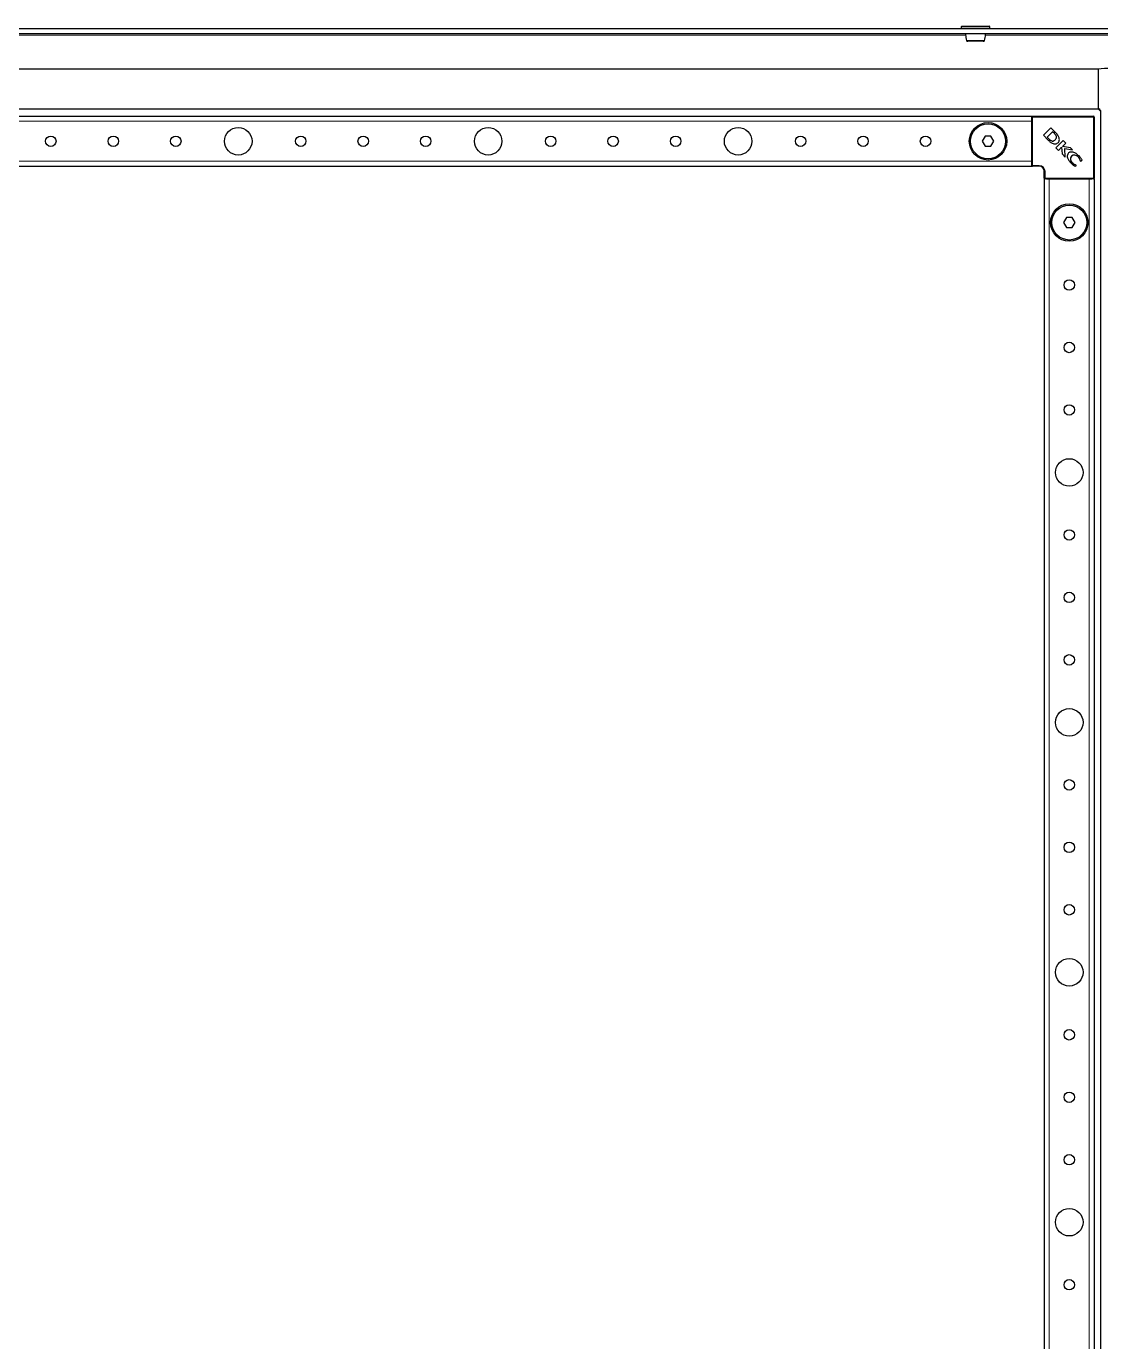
# Model space of a CAD drawing. Header units: millimetres. Extents: x -846 to 1944, y -811 to 1043.
# Drawn here: x 1299 to 1729, y 356 to 883 of the extents above; entities that cross this region are included whole.
import ezdxf

# ---------------------------------------------------------------- set-up
doc = ezdxf.new("R2010")
doc.units = ezdxf.units.MM

msp = doc.modelspace()

# ---------------------------------------------------------------- linework, layer by layer
at = {"color": 7, "linetype": 'Continuous', "lineweight": 25}
for p, q in [((1778.42, 881.72), (789.02, 881.72)), ((1778.42, 879.72), (789.02, 879.72)), ((1672.97, 882.47), (1672.97, 881.72)), ((1673.22, 882.72), (1681.72, 882.72)), ((1681.72, 882.72), (1684.22, 882.72)), ((1684.47, 881.72), (1684.47, 882.47)), ((839.72, 865.72), (1727.72, 865.72)), ((839.72, 849.72), (1727.72, 849.72)), ((1728.72, 848.72), (1728.72, -640.28)), ((866.22, 846.72), (1701.22, 846.72)), ((1701.22, 846.42), (1701.22, 846.72)), ((1701.22, 845.78), (1701.22, 846.42)), ((1701.22, 844.72), (1701.22, 845.78)), ((1701.22, 828.72), (1701.22, 844.72)), ((1701.52, 846.72), (1725.92, 846.72)), ((1726.22, 846.42), (1726.22, 822.02)), ((1682.56, 838.72), (1681.41, 836.72)), ((1684.87, 838.72), (1682.56, 838.72)), ((1686.03, 836.72), (1684.87, 838.72)), ((1708.82, 842.07), (1705.86, 839.12)), ((1705.86, 839.12), (1707.75, 837.23)), ((1709.52, 840.55), (1707.34, 838.37)), ((1707.34, 838.37), (1708.02, 837.71)), ((1707.75, 837.23), (1707.77, 837.21)), ((1710.81, 840.08), (1708.82, 842.07)), ((1710.27, 839.83), (1709.52, 840.55)), ((1713.83, 837.07), (1710.87, 834.11)), ((1714.87, 836.02), (1713.83, 837.07)), ((1681.41, 836.72), (1682.56, 834.72)), ((1682.56, 834.72), (1684.87, 834.72)), ((1684.87, 834.72), (1686.03, 836.72)), ((1710.87, 834.11), (1711.92, 833.05)), ((1711.92, 833.05), (1713.17, 834.3)), ((1713.17, 834.3), (1713.34, 831.64)), ((1713.34, 831.64), (1714.63, 830.35)), ((1713.48, 834.63), (1714.87, 836.02)), ((1716.75, 834.15), (1713.48, 834.63)), ((1714.45, 833.82), (1717.55, 833.35)), ((1714.63, 830.35), (1714.45, 833.82)), ((1717.55, 833.35), (1716.75, 834.15)), ((866.22, 826.72), (1701.22, 826.72)), ((1701.22, 827.67), (1701.22, 828.72)), ((1701.22, 827.02), (1701.22, 827.67)), ((1701.22, 826.72), (1701.22, 827.02)), ((1704.22, 826.72), (1701.52, 826.72)), ((1718.59, 826.72), (1719.1, 826.97)), ((1719.1, 826.97), (1718.99, 827.08)), ((1720.53, 828.92), (1720.67, 828.78)), ((1720.67, 828.78), (1721.36, 829.12)), ((1706.22, 822.02), (1706.22, 824.72)), ((1706.22, 821.72), (1706.22, -613.28)), ((1706.22, 821.72), (1706.52, 821.72)), ((1707.16, 821.72), (1706.52, 821.72)), ((1707.16, 821.72), (1708.22, 821.72)), ((1708.22, 821.72), (1724.22, 821.72)), ((1724.22, 821.72), (1725.27, 821.72)), ((1725.92, 821.72), (1725.27, 821.72)), ((1725.92, 821.72), (1726.22, 821.72)), ((1726.22, 821.72), (1726.22, -613.28)), ((1715.06, 806.22), (1713.91, 804.22)), ((1717.37, 806.22), (1715.06, 806.22)), ((1718.53, 804.22), (1717.37, 806.22)), ((1713.91, 804.22), (1715.06, 802.22)), ((1715.06, 802.22), (1717.37, 802.22)), ((1717.37, 802.22), (1718.53, 804.22))]:
    msp.add_line(p, q, dxfattribs=at)
at = {"color": 8, "linetype": 'Continuous', "lineweight": 18}
for p, q in [((892.69, 879.12), (1674.75, 879.12)), ((1681.86, 882.47), (1672.97, 882.47)), ((1684.47, 882.47), (1681.86, 882.47)), ((1682.69, 879.12), (1778.12, 879.12)), ((866.22, 844.72), (1701.22, 844.72)), ((1701.52, 846.42), (1701.22, 846.42)), ((1701.52, 846.42), (1701.52, 846.72)), ((1701.52, 846.42), (1701.52, 827.02)), ((1725.92, 846.42), (1701.52, 846.42)), ((1725.92, 846.42), (1725.92, 846.72)), ((1725.92, 822.02), (1725.92, 846.42)), ((1725.92, 846.42), (1726.22, 846.42)), ((866.22, 828.72), (1701.22, 828.72)), ((1701.52, 827.02), (1701.22, 827.02)), ((1701.52, 827.02), (1704.22, 827.02)), ((1701.52, 826.72), (1701.52, 827.02)), ((1704.22, 826.72), (1704.22, 827.02)), ((1706.22, 824.72), (1706.52, 824.72)), ((1706.52, 822.02), (1706.22, 822.02)), ((1706.52, 824.72), (1706.52, 822.02)), ((1706.52, 822.02), (1725.92, 822.02)), ((1706.52, 821.72), (1706.52, 822.02)), ((1708.22, 821.72), (1708.22, -613.28)), ((1724.22, 821.72), (1724.22, -613.28)), ((1725.92, 821.72), (1725.92, 822.02)), ((1726.22, 822.02), (1725.92, 822.02))]:
    msp.add_line(p, q, dxfattribs=at)
at = {"color": 7, "linetype": 'Continuous', "lineweight": 25}
for centre, radius in [((1383.72, 836.72), 5.5), ((1483.72, 836.72), 5.5), ((1583.72, 836.72), 5.5), ((1683.72, 836.72), 7.5), ((1683.72, 836.72), 7), ((1308.72, 836.72), 2.1), ((1333.72, 836.72), 2.1), ((1358.72, 836.72), 2.1), ((1408.72, 836.72), 2.1), ((1433.72, 836.72), 2.1), ((1458.72, 836.72), 2.1), ((1508.72, 836.72), 2.1), ((1533.72, 836.72), 2.1), ((1558.72, 836.72), 2.1), ((1608.72, 836.72), 2.1), ((1633.72, 836.72), 2.1), ((1658.72, 836.72), 2.1), ((1716.22, 804.22), 7.5), ((1716.22, 804.22), 7), ((1716.22, 779.22), 2.1), ((1716.22, 754.22), 2.1), ((1716.22, 729.22), 2.1), ((1716.22, 704.22), 5.5), ((1716.22, 679.22), 2.1), ((1716.22, 654.22), 2.1), ((1716.22, 629.22), 2.1), ((1716.22, 604.22), 5.5), ((1716.22, 579.22), 2.1), ((1716.22, 554.22), 2.1), ((1716.22, 529.22), 2.1), ((1716.22, 504.22), 5.5), ((1716.22, 479.22), 2.1), ((1716.22, 454.22), 2.1), ((1716.22, 429.22), 2.1), ((1716.22, 404.22), 5.5), ((1716.22, 379.22), 2.1)]:
    msp.add_circle(centre, radius, dxfattribs=at)
for centre, radius, start, end in [((1673.22, 882.47), 0.25, 90, 180), ((1684.22, 882.47), 0.25, 0, 90), ((1675.6, 877.22), 0.5, 195.2465, 270.046), ((1681.83, 877.22), 0.5, 269.9637, 344.834), ((1701.52, 846.42), 0.3, 90, 180), ((1725.92, 846.42), 0.3, 0, 90), ((1705.79, 835.65), 6.12, 36.9888, 43.0744), ((1707.61, 836.42), 4.87, 20.3445, 48.7777), ((1701.52, 827.02), 0.3, 180, 270), ((1704.22, 824.72), 2, 0, 90), ((1718.62, 829.65), 1.94, 143.3097, 232.3464), ((1718.22, 829.21), 1.97, 38.454, 125.887), ((1706.52, 822.02), 0.3, 180, 270), ((1725.92, 822.02), 0.3, 270, 0)]:
    msp.add_arc(centre, radius, start, end, dxfattribs=at)
at = {"color": 8, "linetype": 'Continuous', "lineweight": 18}
msp.add_arc((1704.22, 824.72), 2.3, 0, 90, dxfattribs=at)
at = {"color": 7, "linetype": 'Continuous', "lineweight": 25}
for points, knots in [([(1674.69, 879.72), (1674.7, 879.59), (1674.72, 878.68), (1674.94, 877.81), (1675.13, 877.07)], [0, 0, 0, 0, 0.14185, 1, 1, 1, 1]), ([(1682.31, 877.07), (1682.49, 877.81), (1682.72, 878.68), (1682.74, 879.59), (1682.74, 879.72)], [0, 0, 0, 0, 0.85815, 1, 1, 1, 1]), ([(1681.79, 876.72), (1681.8, 876.72), (1681.84, 876.72), (1681.56, 876.72), (1681.04, 876.72), (1680.33, 876.72), (1679.47, 876.72), (1678.41, 876.72), (1677.38, 876.72), (1676.5, 876.72), (1675.89, 876.72), (1675.59, 876.72), (1675.63, 876.72), (1675.65, 876.72)], [0, 0, 0, 0, 0.03384, 0.141254, 0.248698, 0.315774, 0.423314, 0.530846, 0.63821, 0.745706, 0.853372, 0.960917, 1, 1, 1, 1]), ([(1727.72, 865.72), (1729.44, 865.89), (1732.58, 866.19), (1736.91, 865.68), (1740.34, 864.25), (1742.55, 861.94), (1743.64, 859.17), (1743.96, 856.12), (1743.66, 852.56), (1743.05, 850.07), (1742.72, 848.72)], [0, 0, 0, 0, 0.176713, 0.320911, 0.440308, 0.54837, 0.6374, 0.738878, 0.858543, 1, 1, 1, 1]), ([(1727.72, 865.72), (1727.72, 865.69), (1727.72, 865.63), (1727.72, 864.99), (1727.72, 863.52), (1727.72, 861.33), (1727.72, 859.33), (1727.72, 857.72), (1727.72, 856.11), (1727.72, 854.11), (1727.72, 851.93), (1727.72, 850.42), (1727.72, 850.02), (1727.72, 849.88)], [0, 0, 0, 0, 0.069165, 0.1363, 0.267291, 0.398282, 0.465417, 0.534583, 0.603748, 0.670883, 0.801874, 0.932865, 1, 1, 1, 1]), ([(1727.72, 849.88), (1727.82, 849.87), (1727.95, 849.85), (1728.11, 849.78), (1728.19, 849.73), (1728.25, 849.66), (1728.29, 849.59), (1728.32, 849.52), (1728.39, 849.34), (1728.55, 849.26), (1728.7, 849.03), (1728.74, 848.83), (1728.75, 848.72)], [0, 0, 0, 0, 0.146823, 0.202041, 0.247643, 0.28691, 0.323569, 0.360785, 0.40083, 0.628513, 0.79432, 1, 1, 1, 1]), ([(1728.72, 848.72), (1728.57, 848.95), (1728.3, 849.35), (1727.89, 849.61), (1727.72, 849.72)], [0, 0, 0, 0, 0.5615605, 1, 1, 1, 1]), ([(1707.77, 837.21), (1707.85, 837.13), (1708.01, 836.98), (1708.17, 836.83), (1708.26, 836.75)], [0, 0, 0, 0, 0.486421, 1, 1, 1, 1]), ([(1708.02, 837.71), (1708.22, 837.52), (1708.59, 837.17), (1709.13, 836.85), (1709.58, 836.78), (1709.92, 836.85), (1710.27, 837.04), (1710.48, 837.24), (1710.6, 837.34)], [0, 0, 0, 0, 0.274676, 0.503042, 0.607381, 0.716579, 0.843412, 1, 1, 1, 1]), ([(1709.1, 836.07), (1709.3, 835.96), (1709.69, 835.76), (1710.32, 835.64), (1710.92, 835.68), (1711.45, 835.88), (1711.89, 836.24), (1712.18, 836.75), (1712.3, 837.41), (1712.21, 837.87), (1712.17, 838.12)], [0, 0, 0, 0, 0.138091, 0.265455, 0.384013, 0.496103, 0.605759, 0.71979, 0.847662, 1, 1, 1, 1]), ([(1710.6, 837.34), (1710.69, 837.44), (1710.86, 837.61), (1711.04, 837.89), (1711.13, 838.16), (1711.13, 838.49), (1710.97, 838.89), (1710.79, 839.18), (1710.69, 839.33)], [0, 0, 0, 0, 0.176808, 0.319231, 0.43938, 0.552395, 0.749205, 1, 1, 1, 1]), ([(1708.26, 836.75), (1708.4, 836.62), (1708.67, 836.37), (1708.97, 836.16), (1709.1, 836.07)], [0, 0, 0, 0, 0.55183, 1, 1, 1, 1]), ([(1715.96, 832.06), (1715.82, 831.89), (1715.54, 831.56), (1715.37, 830.86), (1715.5, 829.99), (1716.07, 828.91), (1716.71, 828.22), (1717.08, 827.83)], [0, 0, 0, 0, 0.1305321, 0.2660311, 0.4239974, 0.666819, 1, 1, 1, 1]), ([(1720.12, 830.85), (1719.75, 831.18), (1719.05, 831.8), (1717.88, 832.35), (1716.94, 832.49), (1716.3, 832.33), (1716.07, 832.15), (1715.96, 832.06)], [0, 0, 0, 0, 0.315674, 0.58952, 0.813199, 0.909026, 1, 1, 1, 1]), ([(1717.08, 827.83), (1717.34, 827.58), (1717.81, 827.15), (1718.36, 826.85), (1718.59, 826.72)], [0, 0, 0, 0, 0.577653, 1, 1, 1, 1]), ([(1718.99, 827.08), (1718.68, 827.22), (1718.1, 827.49), (1717.64, 827.92), (1717.44, 828.11)], [0, 0, 0, 0, 0.547643, 1, 1, 1, 1]), ([(1719.76, 830.44), (1719.98, 830.18), (1720.36, 829.73), (1720.48, 829.16), (1720.53, 828.92)], [0, 0, 0, 0, 0.579608, 1, 1, 1, 1]), ([(1721.36, 829.12), (1721.18, 829.46), (1720.84, 830.09), (1720.35, 830.61), (1720.12, 830.85)], [0, 0, 0, 0, 0.5368, 1, 1, 1, 1])]:
    msp.add_open_spline(points, degree=3, knots=knots, dxfattribs=at)
at = {"color": 8, "linetype": 'Continuous', "lineweight": 18}
msp.add_open_spline([(1675.17, 877.1), (1675.15, 877.1), (1675.11, 877.1), (1675.45, 877.1), (1676.16, 877.1), (1677.18, 877.1), (1678.36, 877.1), (1679.59, 877.1), (1680.58, 877.1), (1681.41, 877.1), (1682.01, 877.1), (1682.33, 877.1), (1682.28, 877.1), (1682.27, 877.1)], degree=3, knots=[0, 0, 0, 0, 0.038891, 0.14638, 0.253973, 0.361383, 0.468681, 0.576165, 0.683665, 0.750707, 0.858068, 0.965424, 1, 1, 1, 1], dxfattribs=at)

doc.saveas('drawing.dxf')
